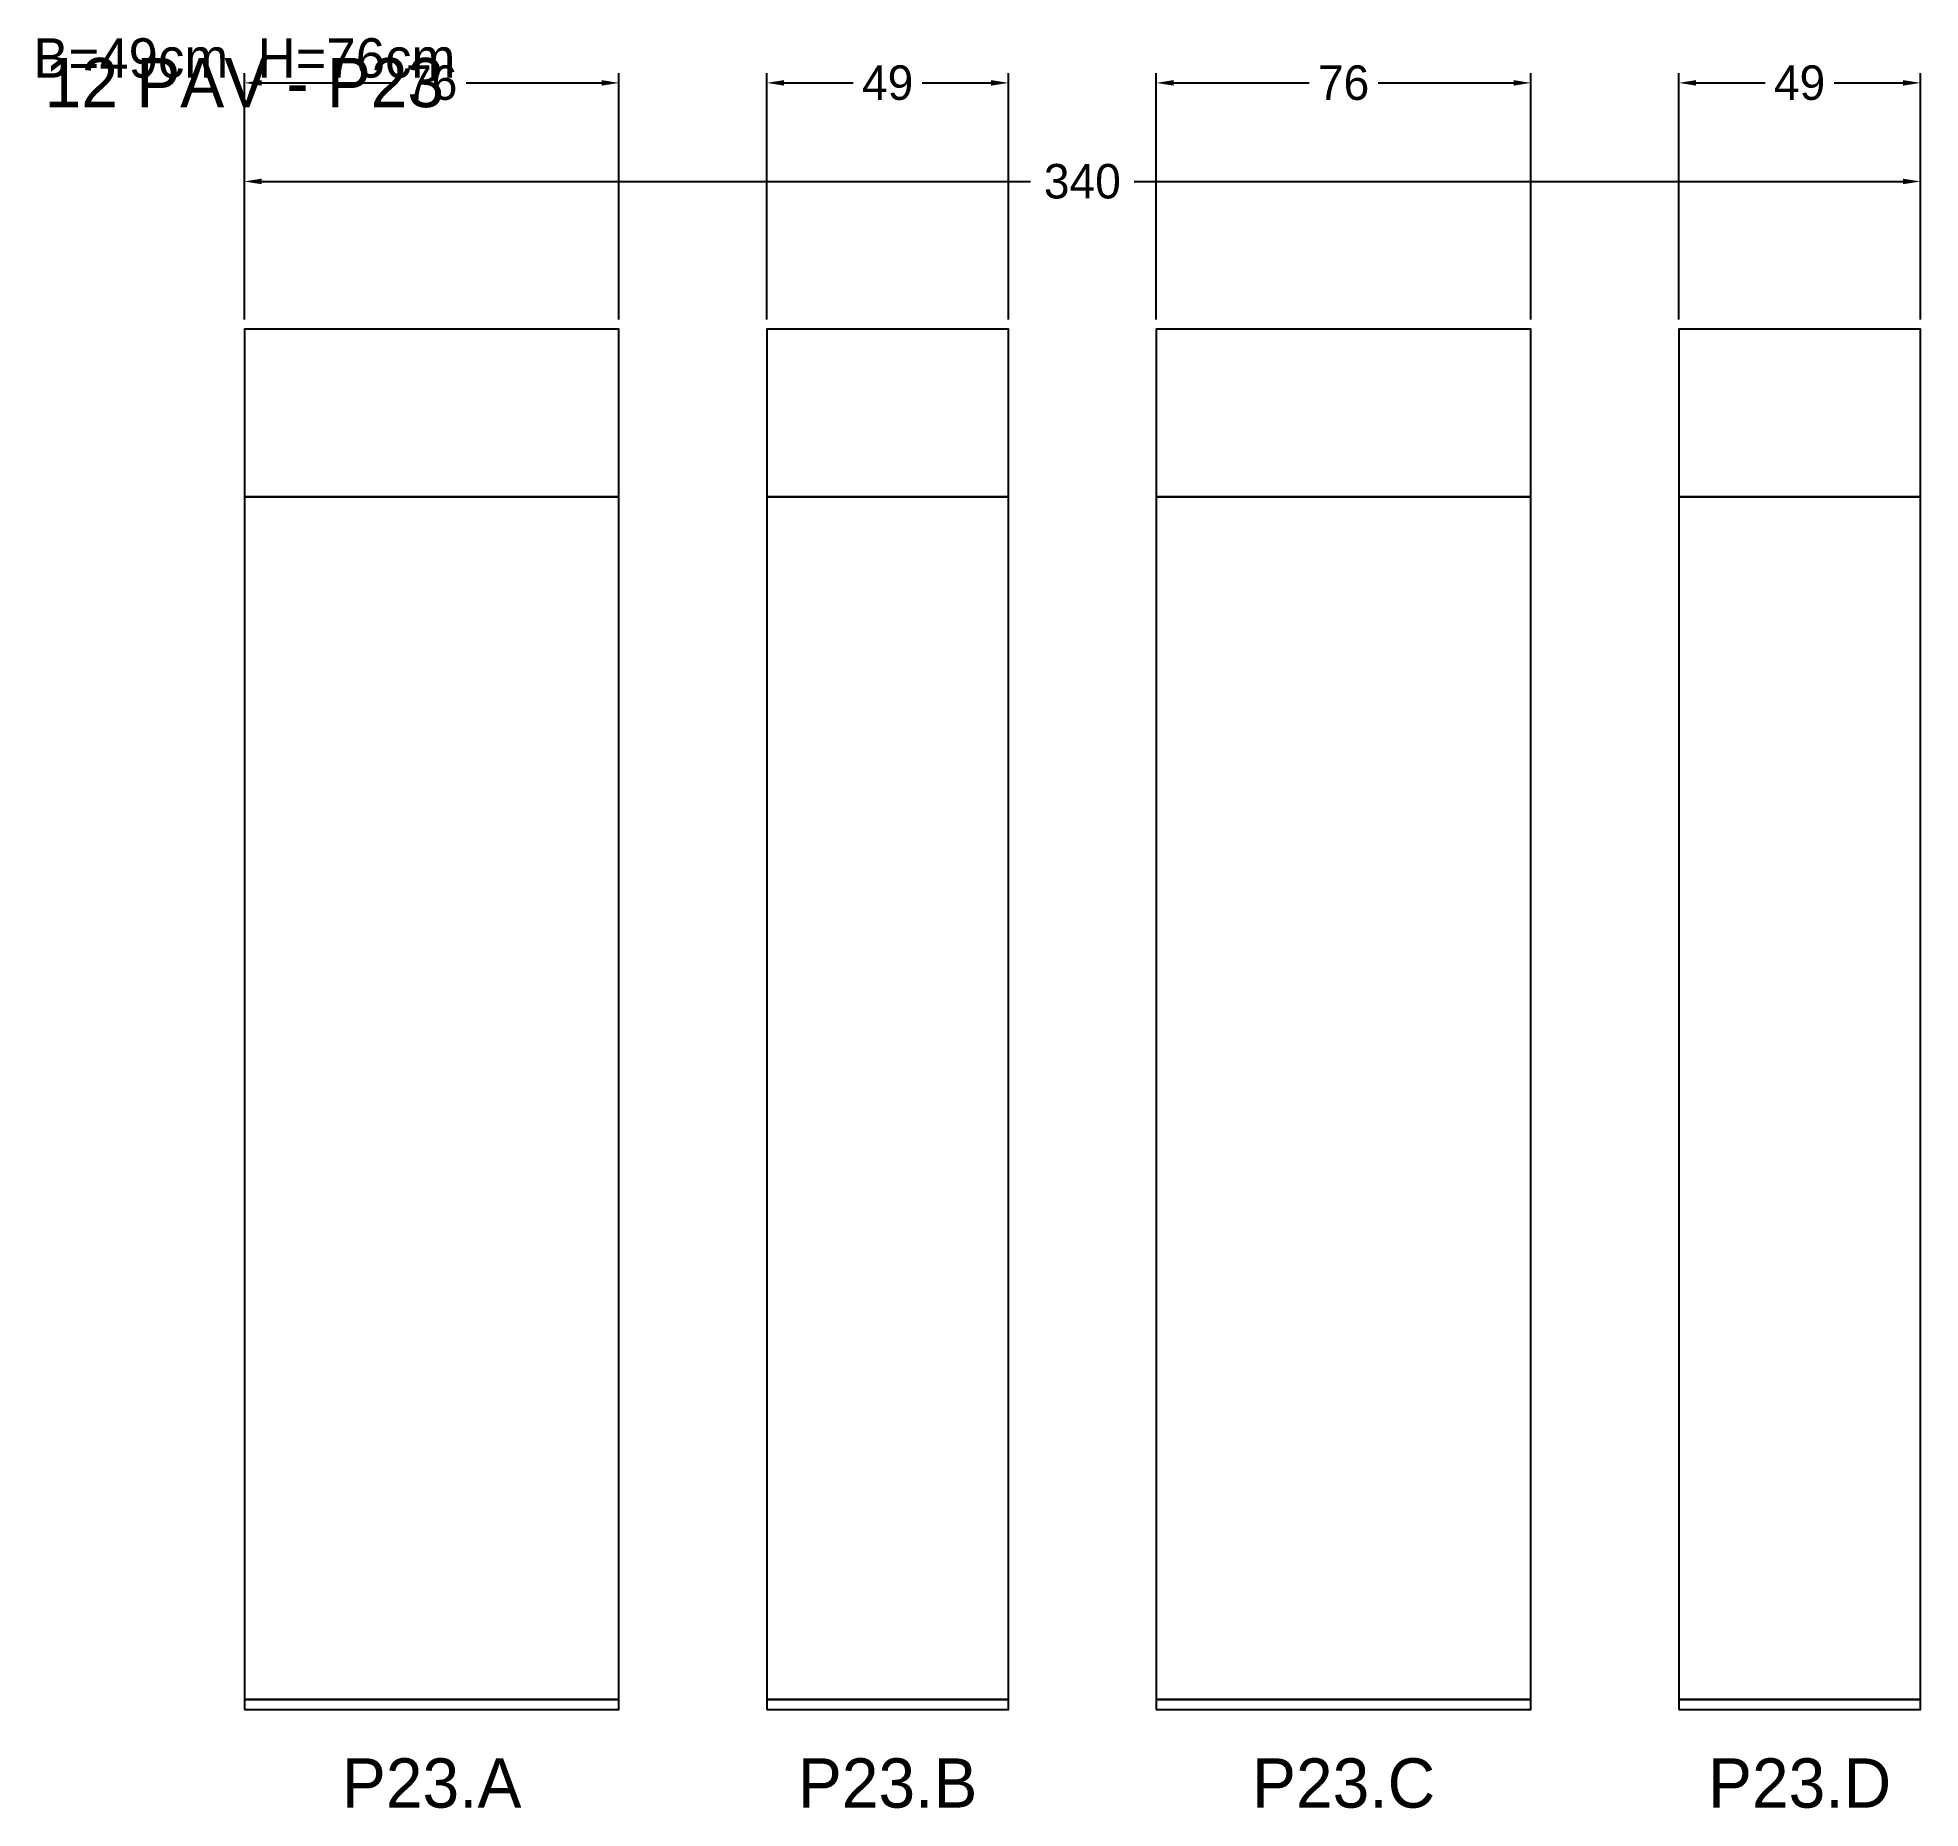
# Model space of a CAD drawing. Header units: metres. Extents: x -42 to 340, y -20 to 339.
import ezdxf

# ---------------------------------------------------------------- set-up
doc = ezdxf.new("R2010")
doc.units = ezdxf.units.M
for name, color, linetype in [('COTA', 3, 'Continuous'), ('Cota Secao (2x)', 3, 'Continuous'), ('NOMENCLATURA', 1, 'Continuous'), ('Paineis', 7, 'Continuous'), ('Texto Secao', 2, 'Continuous')]:
    doc.layers.add(name, color=color, linetype=linetype)
doc.dimstyles.new('COTA', dxfattribs={"dimtxt": 7, "dimasz": 3.5, "dimexe": 2, "dimexo": 2, "dimgap": 1.5, "dimtad": 1, "dimdec": 1, "dimcen": 2.5, "dimclrd": 3, "dimclre": 3, "dimclrt": 3, "dimazin": 3, "dimtfac": 1, "dimtmove": 0, "dimatfit": 3})

# ---------------------------------------------------------------- blocks, each defined once
blk = doc.blocks.new('_CLOSEDFILLED')
at = {"color": 0, "linetype": 'BYBLOCK'}
blk.add_solid([(-1, 0.16), (0, 0), (-1, -0.16)], dxfattribs=at)
blk = doc.blocks.new('*D1')
at = {"color": 3}
for p, q in [((0, 282), (0, 312)), ((3.5, 310), (159.5, 310)), ((180.5, 310), (336.5, 310)), ((340, 282), (340, 312))]:
    blk.add_line(p, q, dxfattribs=at)
at = {"layer": 'Defpoints'}
for p in [(0, 310), (0, 280), (340, 280)]:
    blk.add_point(p, dxfattribs=at)
at = {"layer": 'COTA', "color": 3, "xscale": 3.5, "yscale": 3.5, "rotation": 180}
blk.add_blockref('_CLOSEDFILLED', (0, 310), dxfattribs=at)
at = {"layer": 'COTA', "color": 3, "xscale": 3.5, "yscale": 3.5}
blk.add_blockref('_CLOSEDFILLED', (340, 310), dxfattribs=at)
at = {"layer": 'COTA', "color": 3, "insert": (170, 310), "char_height": 7, "attachment_point": 5}
blk.add_mtext('340', dxfattribs=at)
blk = doc.blocks.new('*D2')
at = {"color": 3}
for p, q in [((0, 282), (0, 332)), ((3.5, 330), (31, 330)), ((45, 330), (72.5, 330)), ((76, 282), (76, 332))]:
    blk.add_line(p, q, dxfattribs=at)
at = {"layer": 'Defpoints'}
for p in [(0, 330), (0, 280), (76, 280)]:
    blk.add_point(p, dxfattribs=at)
at = {"layer": 'COTA', "color": 3, "xscale": 3.5, "yscale": 3.5, "rotation": 180}
blk.add_blockref('_CLOSEDFILLED', (0, 330), dxfattribs=at)
at = {"layer": 'COTA', "color": 3, "xscale": 3.5, "yscale": 3.5}
blk.add_blockref('_CLOSEDFILLED', (76, 330), dxfattribs=at)
at = {"layer": 'COTA', "color": 3, "insert": (38, 330), "char_height": 7, "attachment_point": 5}
blk.add_mtext('76', dxfattribs=at)
blk = doc.blocks.new('*D3')
at = {"color": 3}
for p, q in [((106, 282), (106, 332)), ((109.5, 330), (123.5, 330)), ((137.5, 330), (151.5, 330)), ((155, 282), (155, 332))]:
    blk.add_line(p, q, dxfattribs=at)
at = {"layer": 'Defpoints'}
for p in [(106, 330), (106, 280), (155, 280)]:
    blk.add_point(p, dxfattribs=at)
at = {"layer": 'COTA', "color": 3, "xscale": 3.5, "yscale": 3.5, "rotation": 180}
blk.add_blockref('_CLOSEDFILLED', (106, 330), dxfattribs=at)
at = {"layer": 'COTA', "color": 3, "xscale": 3.5, "yscale": 3.5}
blk.add_blockref('_CLOSEDFILLED', (155, 330), dxfattribs=at)
at = {"layer": 'COTA', "color": 3, "insert": (130.5, 330), "char_height": 7, "attachment_point": 5}
blk.add_mtext('49', dxfattribs=at)
blk = doc.blocks.new('*D4')
at = {"color": 3}
for p, q in [((185, 282), (185, 332)), ((188.5, 330), (216, 330)), ((230, 330), (257.5, 330)), ((261, 282), (261, 332))]:
    blk.add_line(p, q, dxfattribs=at)
at = {"layer": 'Defpoints'}
for p in [(185, 330), (185, 280), (261, 280)]:
    blk.add_point(p, dxfattribs=at)
at = {"layer": 'COTA', "color": 3, "xscale": 3.5, "yscale": 3.5, "rotation": 180}
blk.add_blockref('_CLOSEDFILLED', (185, 330), dxfattribs=at)
at = {"layer": 'COTA', "color": 3, "xscale": 3.5, "yscale": 3.5}
blk.add_blockref('_CLOSEDFILLED', (261, 330), dxfattribs=at)
at = {"layer": 'COTA', "color": 3, "insert": (223, 330), "char_height": 7, "attachment_point": 5}
blk.add_mtext('76', dxfattribs=at)
blk = doc.blocks.new('*D5')
at = {"color": 3}
for p, q in [((291, 282), (291, 332)), ((294.5, 330), (308.5, 330)), ((322.5, 330), (336.5, 330)), ((340, 282), (340, 332))]:
    blk.add_line(p, q, dxfattribs=at)
at = {"layer": 'Defpoints'}
for p in [(291, 330), (291, 280), (340, 280)]:
    blk.add_point(p, dxfattribs=at)
at = {"layer": 'COTA', "color": 3, "xscale": 3.5, "yscale": 3.5, "rotation": 180}
blk.add_blockref('_CLOSEDFILLED', (291, 330), dxfattribs=at)
at = {"layer": 'COTA', "color": 3, "xscale": 3.5, "yscale": 3.5}
blk.add_blockref('_CLOSEDFILLED', (340, 330), dxfattribs=at)
at = {"layer": 'COTA', "color": 3, "insert": (315.5, 330), "char_height": 7, "attachment_point": 5}
blk.add_mtext('49', dxfattribs=at)

msp = doc.modelspace()

# ---------------------------------------------------------------- linework, layer by layer
at = {"layer": 'Paineis'}
for points in [[(0, 246), (76, 246), (76, 280), (0, 280)], [(106, 246), (155, 246), (155, 280), (106, 280)], [(185, 246), (261, 246), (261, 280), (185, 280)], [(291, 246), (340, 246), (340, 280), (291, 280)], [(0, 2), (76, 2), (76, 246), (0, 246)], [(106, 2), (155, 2), (155, 246), (106, 246)], [(185, 2), (261, 2), (261, 246), (185, 246)], [(291, 2), (340, 2), (340, 246), (291, 246)], [(0, 0), (76, 0), (76, 2), (0, 2)], [(106, 0), (155, 0), (155, 2), (106, 2)], [(185, 0), (261, 0), (261, 2), (185, 2)], [(291, 0), (340, 0), (340, 2), (291, 2)]]:
    msp.add_lwpolyline(points, close=True, dxfattribs=at)

# ---------------------------------------------------------------- texts
at = {"layer": 'Cota Secao (2x)', "insert": (0, 335), "char_height": 8, "width": 360, "attachment_point": 5}
msp.add_mtext('B=49cm  H=76cm', dxfattribs=at)
at = {"layer": 'NOMENCLATURA', "insert": (0, 330), "char_height": 10, "width": 300, "attachment_point": 5}
msp.add_mtext('12 PAV - P23', dxfattribs=at)
at = {"layer": 'Texto Secao', "char_height": 10, "attachment_point": 5}
for s, insert, width in [('P23.A', (38, -15), 96), ('P23.B', (130.5, -15), 69), ('P23.C', (223, -15), 96), ('P23.D', (315.5, -15), 69)]:
    msp.add_mtext(s, dxfattribs=dict(at, insert=insert, width=width))

# ---------------------------------------------------------------- dimensions: what is measured, and where the dimension line sits
at = {"layer": 'COTA'}
for base, p1, p2, picture, middle in [((0, 330), (0, 280), (76, 280), '*D2', (38, 330)), ((106, 330), (106, 280), (155, 280), '*D3', (130.5, 330)), ((185, 330), (185, 280), (261, 280), '*D4', (223, 330)), ((291, 330), (291, 280), (340, 280), '*D5', (315.5, 330)), ((0, 310), (0, 280), (340, 280), '*D1', (170, 310))]:
    dim = msp.add_linear_dim(base=base, p1=p1, p2=p2, dimstyle='COTA', dxfattribs=at)
    dim.commit()
    dim.dimension.update_dxf_attribs({"geometry": picture, "text_midpoint": middle})

doc.saveas('drawing.dxf')
